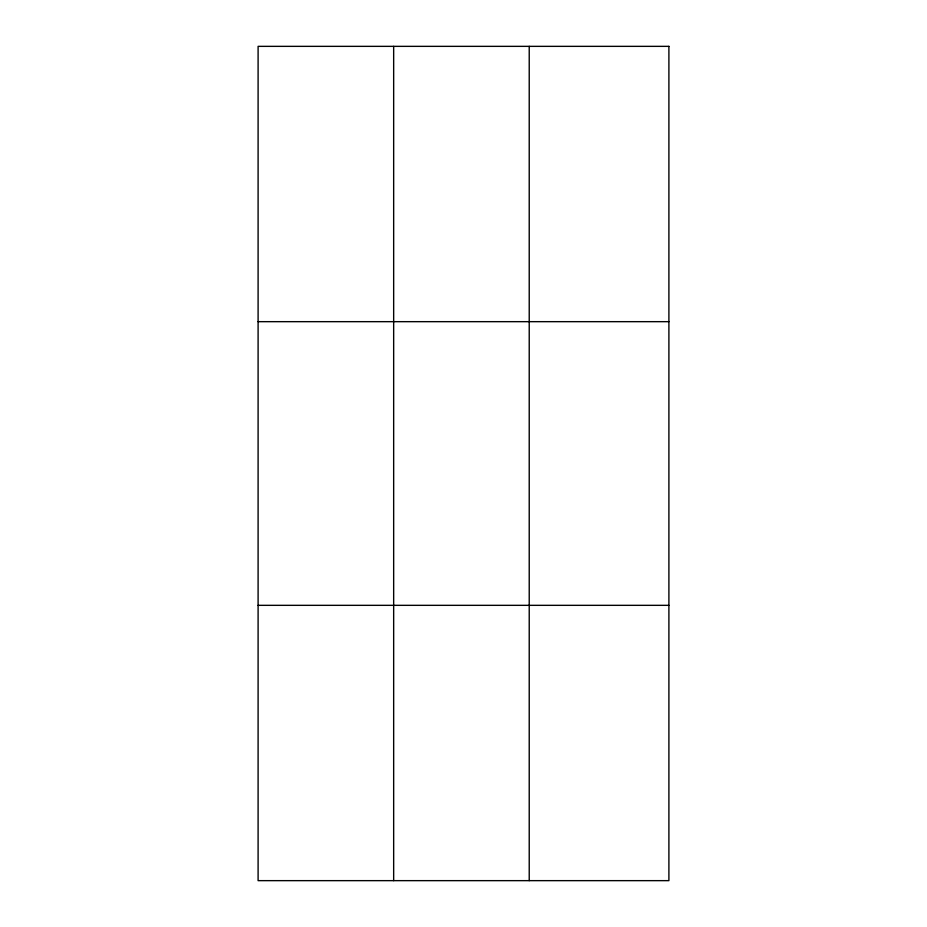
<?xml version="1.0" encoding="UTF-8"?>
<svg xmlns="http://www.w3.org/2000/svg" width="927" height="927" viewBox="0 0 927 927"><rect width="100%" height="100%" fill="white"/><g stroke="black" fill="none" stroke-linecap="round" stroke-linejoin="round"><path stroke-width="1.39" d="M393.662 46.35L393.662 880.65M529.224 46.35L529.224 880.65M258.1 321.669L668.9 321.669M258.1 605.331L668.9 605.331M668.9 46.35L668.9 880.65L258.1 880.65L258.1 46.35L668.9 46.35"/></g></svg>
